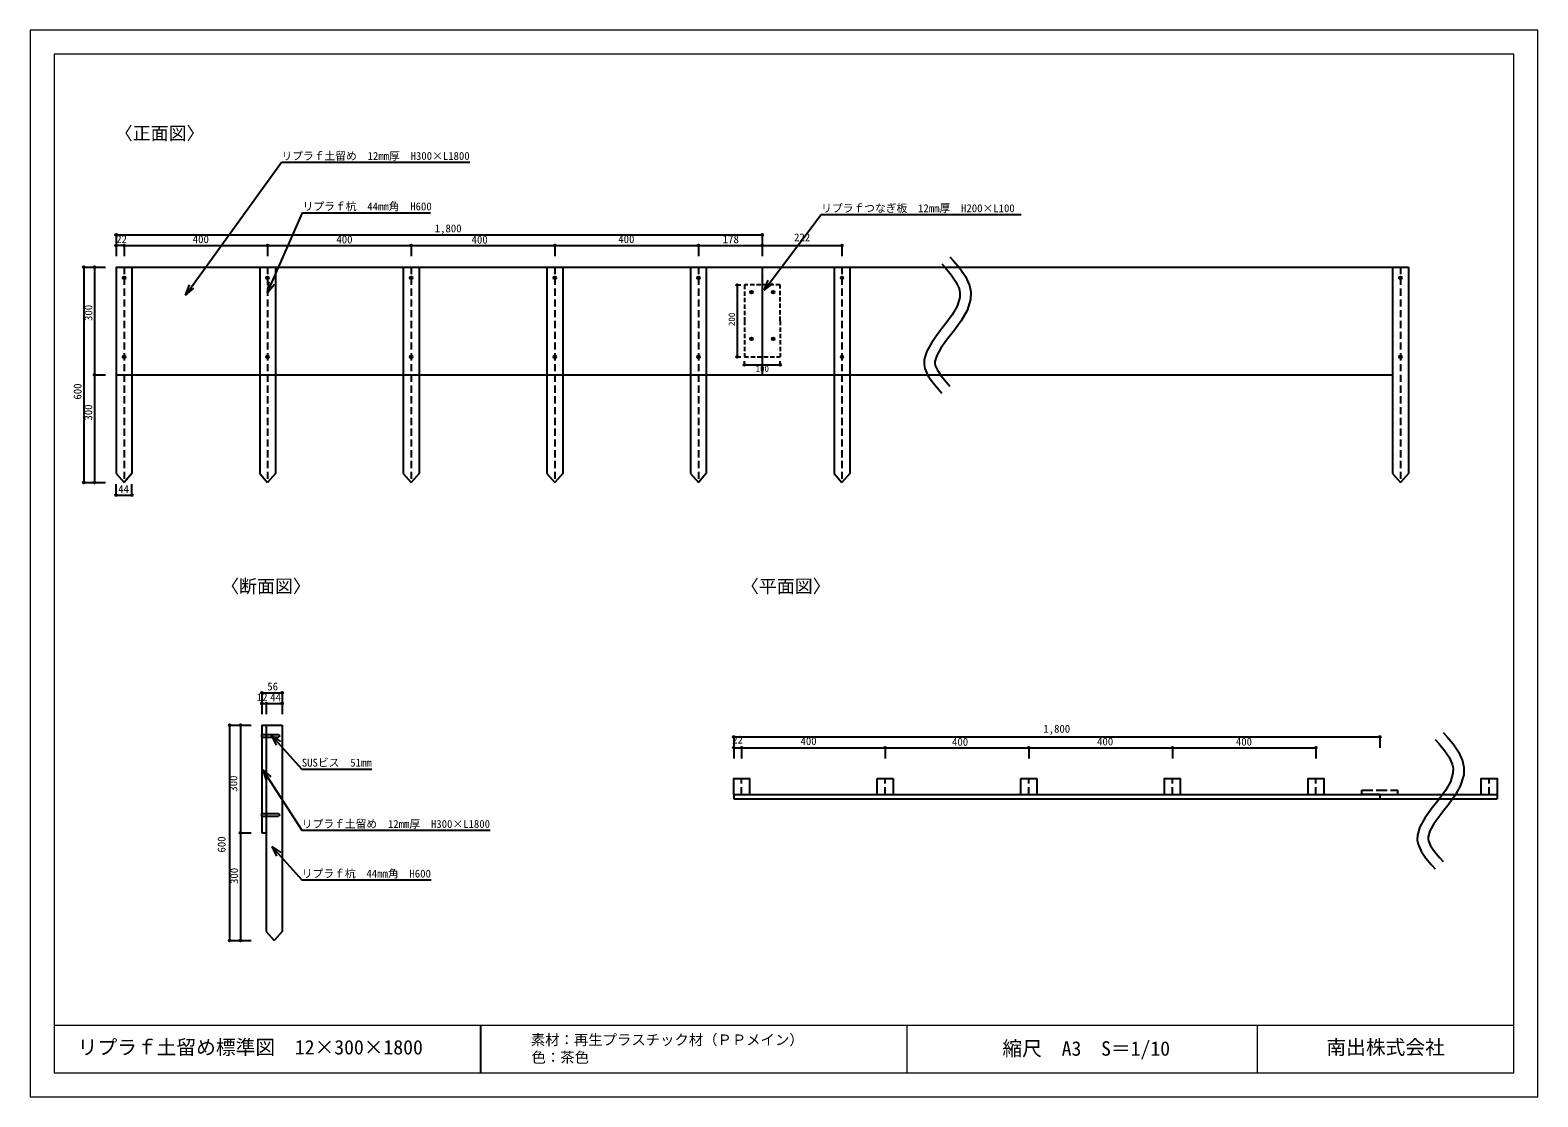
# Model space of a CAD drawing. Units: millimetres, scale not verified, with parts at other scales. Extents: x -2100 to 4858, y -1485 to 1485.
# Drawn here: x -2100 to 2100, y -1485 to 1485 of the extents above; entities that cross this region are included whole.
import ezdxf
from ezdxf.enums import TextEntityAlignment as Align

# ---------------------------------------------------------------- set-up
doc = ezdxf.new("R2010")
doc.units = ezdxf.units.MM
doc.header["$LTSCALE"] = 10
doc.header["$PDMODE"] = 32
doc.header["$PDSIZE"] = 5
for name, pattern in [('DASHED1', [1.8, 1.2, -0.6]), ('DASHED2', [3, 2, -1]), ('DASHED3', [4, 3, -1]), ('DASHED_SPACED', [12, 6, -6])]:
    doc.linetypes.add(name, pattern=pattern)
doc.layers.add('0-0', color=7, linetype='Continuous', lineweight=18)
doc.layers.add('1-0', color=7, linetype='Continuous')
doc.styles.add('ＭＳ ゴシック', font='')
doc.styles.get('ＭＳ ゴシック').set_extended_font_data('MS Gothic')

msp = doc.modelspace()

# ---------------------------------------------------------------- linework, layer by layer
at = {"layer": '0-0'}
for p, q in [((2033.33, -1418.33), (2033.33, 1418.33)), ((-2033.33, -1285), (2033.33, -1285)), ((342.48, -1285), (342.48, -1418.33)), ((1318.41, -1285), (1318.41, -1418.33)), ((-2033.33, -1418.33), (2033.33, -1418.33))]:
    msp.add_line(p, q, dxfattribs=at)
msp.add_lwpolyline([(2100, 1485), (-2100, 1485), (-2100, -1485), (2100, -1485)], close=True, dxfattribs=at)
msp.add_lwpolyline([(2033.33, 1418.33), (-2033.33, 1418.33), (-2033.33, -1418.33)], dxfattribs=at)
at = {"layer": '1-0'}
for p, q in [((-1666.89, 747.53), (-1399.99, 1117.17)), ((-1399.99, 1117.17), (-874.99, 1117.17)), ((-55.15, 760.93), (103.43, 971.62)), ((103.43, 971.62), (660.32, 971.62)), ((-1860.46, 825.48), (-1860.46, 250.48)), ((-1838.46, 799.28), (-1838.46, 791.68)), ((-1816.46, 825.48), (-1816.46, 625.48)), ((-1460.46, 825.48), (-1460.46, 250.48)), ((-1438.46, 799.28), (-1438.46, 791.68)), ((-1416.46, 825.48), (-1416.46, 250.48)), ((-1060.46, 825.48), (-1060.46, 250.48)), ((-1038.46, 799.28), (-1038.46, 791.68)), ((-1016.46, 825.48), (-1016.46, 250.48)), ((-660.46, 825.48), (-660.46, 250.48)), ((-638.46, 799.28), (-638.46, 791.68)), ((-616.46, 825.48), (-616.46, 250.48)), ((-260.46, 825.48), (-260.46, 625.48)), ((-260.46, 825.48), (-260.46, 250.48)), ((-260.46, 825.48), (-260.46, 250.48)), ((-238.46, 799.28), (-238.46, 791.68)), ((-216.46, 825.48), (-216.46, 250.48)), ((139.54, 825.48), (139.54, 625.48)), ((139.54, 825.48), (139.54, 250.48)), ((139.54, 825.48), (139.54, 250.48)), ((161.54, 799.28), (161.54, 791.68)), ((183.54, 825.48), (183.54, 250.48)), ((1695.54, 825.48), (1695.54, 625.48)), ((1695.54, 825.48), (1695.54, 250.48)), ((1695.54, 825.48), (1695.54, 250.48)), ((1717.54, 799.28), (1717.54, 791.68)), ((1739.54, 825.48), (1739.54, 250.48)), ((-1834.66, 795.48), (-1842.26, 795.48)), ((-1666.89, 747.53), (-1656.22, 775.56)), ((-1666.89, 747.53), (-1643.63, 766.47)), ((-1434.66, 795.48), (-1442.26, 795.48)), ((-1438.45, 754.78), (-1433.89, 784.44)), ((-1438.45, 754.78), (-1419.68, 778.19)), ((-1034.66, 795.48), (-1042.26, 795.48)), ((-634.66, 795.48), (-642.26, 795.48)), ((-234.66, 795.48), (-242.26, 795.48)), ((-90.46, 759.28), (-90.46, 751.68)), ((-55.15, 760.93), (-43.93, 788.75)), ((-55.15, 760.93), (-31.52, 779.41)), ((-30.46, 751.68), (-30.46, 759.28)), ((165.34, 795.48), (157.74, 795.48)), ((1721.34, 795.48), (1713.74, 795.48)), ((-86.66, 755.48), (-94.26, 755.48)), ((-26.66, 755.48), (-34.26, 755.48)), ((-1816.46, 625.48), (-1816.46, 250.48)), ((-94.26, 625.48), (-86.66, 625.48)), ((-90.46, 629.28), (-90.46, 621.68)), ((-34.26, 625.48), (-26.66, 625.48)), ((-30.46, 621.68), (-30.46, 629.28)), ((-1834.66, 575.48), (-1842.26, 575.48)), ((-1838.46, 579.28), (-1838.46, 571.68)), ((-1434.66, 575.48), (-1442.26, 575.48)), ((-1438.46, 579.28), (-1438.46, 571.68)), ((-1034.66, 575.48), (-1042.26, 575.48)), ((-1038.46, 579.28), (-1038.46, 571.68)), ((-634.66, 575.48), (-642.26, 575.48)), ((-638.46, 579.28), (-638.46, 571.68)), ((-234.66, 575.48), (-242.26, 575.48)), ((-238.46, 579.28), (-238.46, 571.68)), ((165.34, 575.48), (157.74, 575.48)), ((161.54, 579.28), (161.54, 571.68)), ((1721.34, 575.48), (1713.74, 575.48)), ((1717.54, 579.28), (1717.54, 571.68)), ((-1860.46, 525.48), (-60.46, 525.48)), ((-1860.46, 250.48), (-1838.46, 225.48)), ((-1816.46, 250.48), (-1838.46, 225.48)), ((-1460.46, 250.48), (-1438.46, 225.48)), ((-1416.46, 250.48), (-1438.46, 225.48)), ((-1060.46, 250.48), (-1038.46, 225.48)), ((-1016.46, 250.48), (-1038.46, 225.48)), ((-660.46, 250.48), (-638.46, 225.48)), ((-616.46, 250.48), (-638.46, 225.48)), ((-260.46, 250.48), (-238.46, 225.48)), ((-216.46, 250.48), (-238.46, 225.48)), ((139.54, 250.48), (161.54, 225.48)), ((183.54, 250.48), (161.54, 225.48)), ((1695.54, 250.48), (1717.54, 225.48)), ((1739.54, 250.48), (1717.54, 225.48)), ((-1454.24, -449.79), (-1398.24, -449.79)), ((-1454.24, -449.79), (-1454.24, -749.79)), ((-1442.24, -449.79), (-1442.24, -1024.79)), ((-1398.24, -449.79), (-1398.24, -1024.79)), ((-1455.24, -475.99), (-1455.24, -483.59)), ((-1455.24, -475.99), (-1454.24, -475.99)), ((-1455.24, -483.59), (-1454.24, -483.59)), ((-1428.02, -479.26), (-1343.25, -572.22)), ((-1428.02, -479.26), (-1402.76, -495.44)), ((-1428.02, -479.26), (-1414.23, -505.9)), ((-1451.39, -574.27), (-1343.25, -742.83)), ((-1451.39, -574.27), (-1429.2, -594.46)), ((-1451.39, -574.27), (-1442.27, -602.85)), ((-1343.25, -572.22), (-1148.25, -572.22)), ((259.89, -598.85), (303.89, -598.85)), ((259.89, -642.85), (259.89, -598.85)), ((303.89, -598.85), (303.89, -642.85)), ((659.89, -598.85), (703.89, -598.85)), ((659.89, -642.85), (659.89, -598.85)), ((703.89, -598.85), (703.89, -642.85)), ((-140.11, -642.85), (-140.11, -654.85)), ((-140.11, -642.85), (1659.89, -642.85)), ((-140.11, -654.85), (1659.89, -654.85)), ((1659.89, -642.85), (1609.89, -642.85)), ((1659.89, -642.85), (1986.43, -642.85)), ((1659.89, -642.85), (1659.89, -654.85)), ((1659.89, -654.85), (1986.43, -654.85)), ((1986.43, -642.85), (1986.43, -654.85)), ((-1455.24, -695.99), (-1455.24, -703.59)), ((-1455.24, -695.99), (-1454.24, -695.99)), ((-1455.24, -703.59), (-1454.24, -703.59)), ((-1454.24, -749.79), (-1442.24, -749.79)), ((-1343.25, -742.83), (-818.25, -742.83)), ((-1427.19, -788.27), (-1343.25, -881)), ((-1427.19, -788.27), (-1401.99, -804.54)), ((-1427.19, -788.27), (-1413.5, -814.96)), ((-1343.25, -881), (-983.1, -881)), ((-1442.24, -1024.79), (-1420.24, -1049.79)), ((-1398.24, -1024.79), (-1420.24, -1049.79)), ((-845.33, -1285), (-845.33, -1418.33))]:
    msp.add_line(p, q, dxfattribs=at)
at = {"layer": '1-0', "color": 4}
for p, q in [((-1860.46, 915.48), (-60.46, 915.48)), ((-1860.46, 915.48), (-1860.46, 885.48)), ((-1838.46, 885.48), (-1860.46, 885.48)), ((-1860.46, 885.48), (-1860.46, 855.48)), ((-1838.46, 885.48), (-1838.46, 855.48)), ((-1838.46, 885.48), (-1838.46, 855.48)), ((-1838.46, 885.48), (-1388.46, 885.48)), ((-1438.46, 885.48), (-1438.46, 855.48)), ((-1438.46, 885.48), (-1438.46, 855.48)), ((-1038.46, 885.48), (-1038.46, 855.48)), ((-638.46, 885.48), (-638.46, 855.48)), ((-638.46, 885.48), (-638.46, 855.48)), ((-638.46, 885.48), (-638.46, 855.48)), ((-638.46, 885.48), (-638.46, 855.48)), ((-238.46, 885.48), (-238.46, 855.48)), ((-238.46, 885.48), (-238.46, 855.48)), ((-238.46, 885.48), (-238.46, 855.48)), ((-238.46, 885.48), (-238.46, 855.48)), ((-60.46, 915.48), (-60.46, 885.48)), ((-60.46, 885.48), (-60.46, 855.48)), ((-60.46, 885.48), (161.54, 885.48)), ((-60.46, 885.48), (-60.46, 855.48)), ((161.54, 885.48), (161.54, 855.48)), ((-1950.46, 825.48), (-1920.46, 825.48)), ((-1950.46, 825.48), (-1950.46, 225.48)), ((-1920.46, 825.48), (-1920.46, 625.48)), ((-1920.46, 825.48), (-1890.46, 825.48)), ((-130.46, 775.48), (-120.46, 775.48)), ((-130.46, 775.48), (-130.46, 575.48)), ((-1920.46, 625.48), (-1920.46, 225.48)), ((-130.46, 575.48), (-120.46, 575.48)), ((-110.46, 553.07), (-110.46, 563.07)), ((-110.46, 553.07), (-10.46, 553.07)), ((-10.46, 553.07), (-10.46, 563.07)), ((-1920.46, 525.48), (-1890.46, 525.48)), ((-1950.46, 225.48), (-1920.46, 225.48)), ((-1920.46, 225.48), (-1890.46, 225.48)), ((-1860.46, 190.48), (-1860.46, 220.48)), ((-1816.46, 190.48), (-1816.46, 220.48)), ((-1860.46, 190.48), (-1816.46, 190.48)), ((-1454.24, -359.79), (-1398.24, -359.79)), ((-1454.24, -359.79), (-1454.24, -389.79)), ((-1398.24, -359.79), (-1398.24, -389.79)), ((-1454.24, -389.79), (-1442.24, -389.79)), ((-1454.24, -389.79), (-1454.24, -419.79)), ((-1442.24, -389.79), (-1442.24, -419.79)), ((-1442.24, -389.79), (-1398.24, -389.79)), ((-1398.24, -389.79), (-1398.24, -419.79)), ((-1544.24, -449.79), (-1544.24, -1049.79)), ((-1514.24, -449.79), (-1514.24, -649.79)), ((-1514.24, -449.79), (-1484.24, -449.79)), ((-1514.24, -449.79), (-1484.24, -449.79)), ((-140.11, -482.85), (1659.89, -482.85)), ((-140.11, -482.85), (-140.11, -512.85)), ((1659.89, -482.85), (1659.89, -512.85)), ((-140.11, -512.85), (-118.11, -512.85)), ((-140.11, -512.85), (-140.11, -542.85)), ((-118.11, -512.85), (-118.11, -542.85)), ((281.89, -512.85), (281.89, -542.85)), ((681.89, -512.85), (681.89, -542.85)), ((1081.89, -512.85), (1081.89, -542.85)), ((1231.89, -512.85), (1481.89, -512.85)), ((1481.89, -512.85), (1481.89, -542.85)), ((-1514.24, -649.79), (-1514.24, -1049.79)), ((-1514.24, -749.79), (-1484.24, -749.79)), ((-1514.24, -749.79), (-1484.24, -749.79)), ((-1544.24, -1049.79), (-1514.24, -1049.79)), ((-1514.24, -1024.79), (-1514.24, -1049.79)), ((-1514.24, -1049.79), (-1484.24, -1049.79))]:
    msp.add_line(p, q, dxfattribs=at)
at = {"layer": '1-0', "linetype": 'DASHED2'}
for p, q in [((-1838.46, 825.48), (-1838.46, 225.48)), ((-1438.46, 825.48), (-1438.46, 225.48)), ((-1438.46, 825.48), (-1438.46, 225.48)), ((-1038.46, 825.48), (-1038.46, 225.48)), ((-1038.46, 825.48), (-1038.46, 225.48)), ((-638.46, 825.48), (-638.46, 225.48)), ((-238.46, 825.48), (-238.46, 225.48)), ((161.54, 825.48), (161.54, 225.48)), ((1717.54, 825.48), (1717.54, 225.48)), ((-118.11, -642.85), (-118.11, -598.85)), ((281.89, -642.85), (281.89, -598.85)), ((681.89, -642.85), (681.89, -598.85)), ((1081.89, -642.85), (1081.89, -598.85)), ((1481.89, -642.85), (1481.89, -598.85)), ((1964.43, -642.85), (1964.43, -598.85))]:
    msp.add_line(p, q, dxfattribs=at)
at = {"layer": '1-0', "linetype": 'DASHED1'}
for p in [(-10.46, 675.48), (-110.46, 575.48)]:
    msp.add_line(p, (-10.46, 575.48), dxfattribs=at)
at = {"layer": '1-0', "linetype": 'DASHED_SPACED'}
for p, q in [((-1455.24, -475.99), (-1409.24, -475.99)), ((-1455.24, -483.59), (-1409.24, -483.59)), ((-1409.24, -475.99), (-1404.24, -479.79)), ((-1404.24, -479.79), (-1409.24, -483.59)), ((-1455.24, -703.59), (-1409.24, -703.59))]:
    msp.add_line(p, q, dxfattribs=at)
at = {"layer": '1-0', "linetype": 'DASHED3'}
for p, q in [((1609.89, -630.85), (1709.89, -630.85)), ((1609.89, -642.85), (1609.89, -630.85)), ((1709.89, -642.85), (1709.89, -630.85))]:
    msp.add_line(p, q, dxfattribs=at)
at = {"layer": '1-0'}
for points in [[(-1438.45, 754.78), (-1340.92, 976.65), (-984.92, 976.65)], [(462.37, 853.95), (472.53, 842.58), (489.75, 822.09), (505.33, 799.47), (516.51, 774.49), (520.08, 756.51), (519.53, 735.42), (510.03, 704.54), (493.9, 676.13), (475.01, 650.05), (463.66, 635.5), (452.97, 621.78), (436.66, 599.25), (425.4, 579.43), (420.25, 562.68), (420.08, 556.51), (421.03, 551.74), (427.21, 537.94), (438.05, 522.2), (452.82, 504.61), (462.37, 493.95)], [(-1860.46, 825.48), (-60.46, 825.48), (1739.54, 825.48)], [(-60.46, 825.48), (-60.46, 525.48), (1695.54, 525.48)], [(440.01, 833.95), (449.86, 822.93), (465.85, 803.89), (479.07, 784.71), (487.74, 765.32), (490.01, 753.95), (489.65, 740.32), (482.32, 716.5), (468.63, 692.38), (451.03, 668.08), (440.01, 653.95), (428.98, 639.81), (411.39, 615.51), (397.69, 591.39), (390.36, 567.57), (390.01, 553.95), (392.27, 542.57), (400.95, 523.18), (414.16, 504), (430.15, 484.96), (440.01, 473.95)], [(1813.96, -490.22), (1823.81, -501.23), (1839.8, -520.28), (1853.02, -539.45), (1861.69, -558.84), (1863.96, -570.22), (1863.6, -583.84), (1856.27, -607.66), (1842.58, -631.78), (1824.98, -656.08), (1813.96, -670.22), (1802.93, -684.35), (1785.34, -708.65), (1771.64, -732.77), (1764.31, -756.59), (1763.96, -770.22), (1766.22, -781.59), (1774.89, -800.98), (1788.11, -820.16), (1804.1, -839.2), (1813.96, -850.22)], [(1836.31, -470.21), (1846.48, -481.58), (1863.69, -502.08), (1879.28, -524.69), (1890.46, -549.67), (1894.03, -567.65), (1893.48, -588.74), (1883.98, -619.62), (1867.84, -648.03), (1848.96, -674.11), (1837.61, -688.66), (1826.92, -702.38), (1810.6, -724.91), (1799.35, -744.73), (1794.19, -761.48), (1794.03, -767.65), (1794.98, -772.43), (1801.16, -786.22), (1812, -801.96), (1826.77, -819.55), (1836.31, -830.21)], [(-140.11, -642.85), (-140.11, -598.85), (-96.11, -598.85), (-96.11, -642.85)], [(1059.89, -642.85), (1059.89, -598.85), (1103.89, -598.85), (1103.89, -642.85)], [(1459.89, -642.85), (1459.89, -598.85), (1503.89, -598.85), (1503.89, -642.85)], [(1942.43, -642.85), (1942.43, -598.85), (1986.43, -598.85), (1986.43, -642.85)]]:
    msp.add_lwpolyline(points, dxfattribs=at)
at = {"layer": '1-0', "color": 4}
for points in [[(-1388.46, 885.48), (-938.46, 885.48), (-488.46, 885.48)], [(-488.46, 885.48), (-82.46, 885.48), (-60.46, 885.48)], [(-488.46, 885.48), (-60.46, 885.48), (-60.46, 855.48)], [(-1544.24, -449.79), (-1514.24, -449.79), (-1514.24, -649.79)], [(-118.11, -512.85), (331.89, -512.85), (781.89, -512.85), (1231.89, -512.85)]]:
    msp.add_lwpolyline(points, dxfattribs=at)
at = {"layer": '1-0', "linetype": 'DASHED1'}
for points in [[(-110.46, 775.48), (-110.46, 675.48), (-110.46, 575.48)], [(-10.46, 675.48), (-10.46, 775.48), (-110.46, 775.48)]]:
    msp.add_lwpolyline(points, dxfattribs=at)
at = {"layer": '1-0', "linetype": 'DASHED_SPACED'}
msp.add_lwpolyline([(-1455.24, -695.99), (-1409.24, -695.99), (-1404.24, -699.79), (-1409.24, -703.59)], dxfattribs=at)
at = {"layer": '1-0'}
for centre in [(-1838.46, 795.48), (-1438.46, 795.48), (-1038.46, 795.48), (-638.46, 795.48), (-238.46, 795.48), (161.54, 795.48), (1717.54, 795.48), (-90.46, 755.48), (-30.46, 755.48), (-90.46, 625.48), (-30.46, 625.48), (-1838.46, 575.48), (-1438.46, 575.48), (-1038.46, 575.48), (-638.46, 575.48), (-238.46, 575.48), (161.54, 575.48), (1717.54, 575.48)]:
    msp.add_circle(centre, 3.8, dxfattribs=at)
at = {"layer": '1-0', "color": 4}
for p in [(-1860.46, 915.48), (-1860.46, 885.48), (-1838.46, 885.48), (-1438.46, 885.48), (-1038.46, 885.48), (-638.46, 885.48), (-238.46, 885.48), (-60.46, 915.48), (-60.46, 885.48), (161.54, 885.48), (-1950.46, 825.48), (-1920.46, 825.48), (-130.46, 775.48), (-130.46, 575.48), (-110.46, 553.07), (-10.46, 553.07), (-1920.46, 525.48), (-1950.46, 225.48), (-1920.46, 225.48), (-1860.46, 190.48), (-1816.46, 190.48), (-1454.24, -359.79), (-1398.24, -359.79), (-1454.24, -389.79), (-1442.24, -389.79), (-1398.24, -389.79), (-1544.24, -449.79), (-1514.24, -449.79), (-140.11, -482.85), (1659.89, -482.85), (-140.11, -512.85), (-118.11, -512.85), (281.89, -512.85), (681.89, -512.85), (1081.89, -512.85), (1481.89, -512.85), (-1514.24, -749.79), (-1544.24, -1049.79), (-1514.24, -1049.79)]:
    msp.add_point(p, dxfattribs=at)

# ---------------------------------------------------------------- texts
at = {"layer": '0-0', "style": 'ＭＳ ゴシック'}
for s, p in [('リプラｆ土留め標準図\u300012×300×1800', (-1967.52, -1379.17)), ('縮尺\u3000A3\u3000S＝1/10', (608.5, -1382.66)), ('南出株式会社', (1510.87, -1379.17))]:
    msp.add_text(s, height=40.32, dxfattribs=at).set_placement(p, align=Align.BOTTOM_LEFT)
at = {"layer": '1-0', "style": 'ＭＳ ゴシック'}
for s, height, p in [('〈正面図〉', 36.66, (-1864.32, 1168.65)), ('リプラｆ土留め\u300012mm厚\u3000H300×L1800', 21.99, (-1399.99, 1117.17)), ('リプラｆ杭\u300044mm角\u3000H600\u3000', 21.99, (-1340.92, 976.65)), ('リプラｆつなぎ板\u300012mm厚\u3000H200×L100', 21.99, (103.43, 971.62)), ('〈断面図〉', 36.66, (-1568.14, -92.51)), ('〈平面図〉', 36.66, (-120.04, -92.51)), ('SUSビス\u300051mm', 21.99, (-1343.25, -572.22)), ('リプラｆ土留め\u300012mm厚\u3000H300×L1800', 21.99, (-1343.25, -742.83)), ('リプラｆ杭\u300044mm角\u3000H600', 21.99, (-1343.25, -881)), ('素材：再生プラスチック材（ＰＰメイン）', 29.33, (-705.3, -1349.61)), ('色：茶色', 29.33, (-703.33, -1398.57))]:
    msp.add_text(s, height=height, dxfattribs=at).set_placement(p, align=Align.BOTTOM_LEFT)
at = {"layer": '1-0', "color": 4, "style": 'ＭＳ ゴシック'}
for s, height, p in [('1,800', 21.99, (-972.96, 915.57)), ('22', 21.99, (-1860.29, 885.46)), ('400', 21.99, (-1647, 885.18)), ('400', 21.99, (-1246.91, 884.69)), ('400', 21.99, (-870.25, 884.22)), ('400', 21.99, (-461.61, 885.67)), ('178', 21.99, (-170.67, 885.2)), ('222', 21.99, (28.04, 890.48)), ('100', 18.33, (-79.21, 527.87)), ('44', 21.99, (-1854.62, 189.79)), ('56', 21.99, (-1439.33, -359.96)), ('12', 21.99, (-1468.82, -389.86)), ('44', 21.99, (-1431.07, -389.96)), ('1,800', 21.99, (722.39, -477.85)), ('22', 21.99, (-144.11, -507.85)), ('400', 21.99, (45.99, -512.23)), ('400', 21.99, (468.1, -514.13)), ('400', 21.99, (872.14, -513.18)), ('400', 21.99, (1258.83, -513.65))]:
    msp.add_text(s, height=height, dxfattribs=at).set_placement(p, align=Align.BOTTOM_LEFT)
for s, height, p in [('300', 21.99, (-1920.21, 675.28)), ('200', 18.33, (-130.96, 660.99)), ('600', 21.99, (-1950.42, 456.39)), ('300', 21.99, (-1920.54, 397.98)), ('300', 21.99, (-1516.44, -635.38)), ('600', 21.99, (-1549.24, -804.79)), ('300', 21.99, (-1514.2, -892.29))]:
    msp.add_text(s, height=height, rotation=90, dxfattribs=at).set_placement(p, align=Align.BOTTOM_LEFT)

doc.saveas('drawing.dxf')
